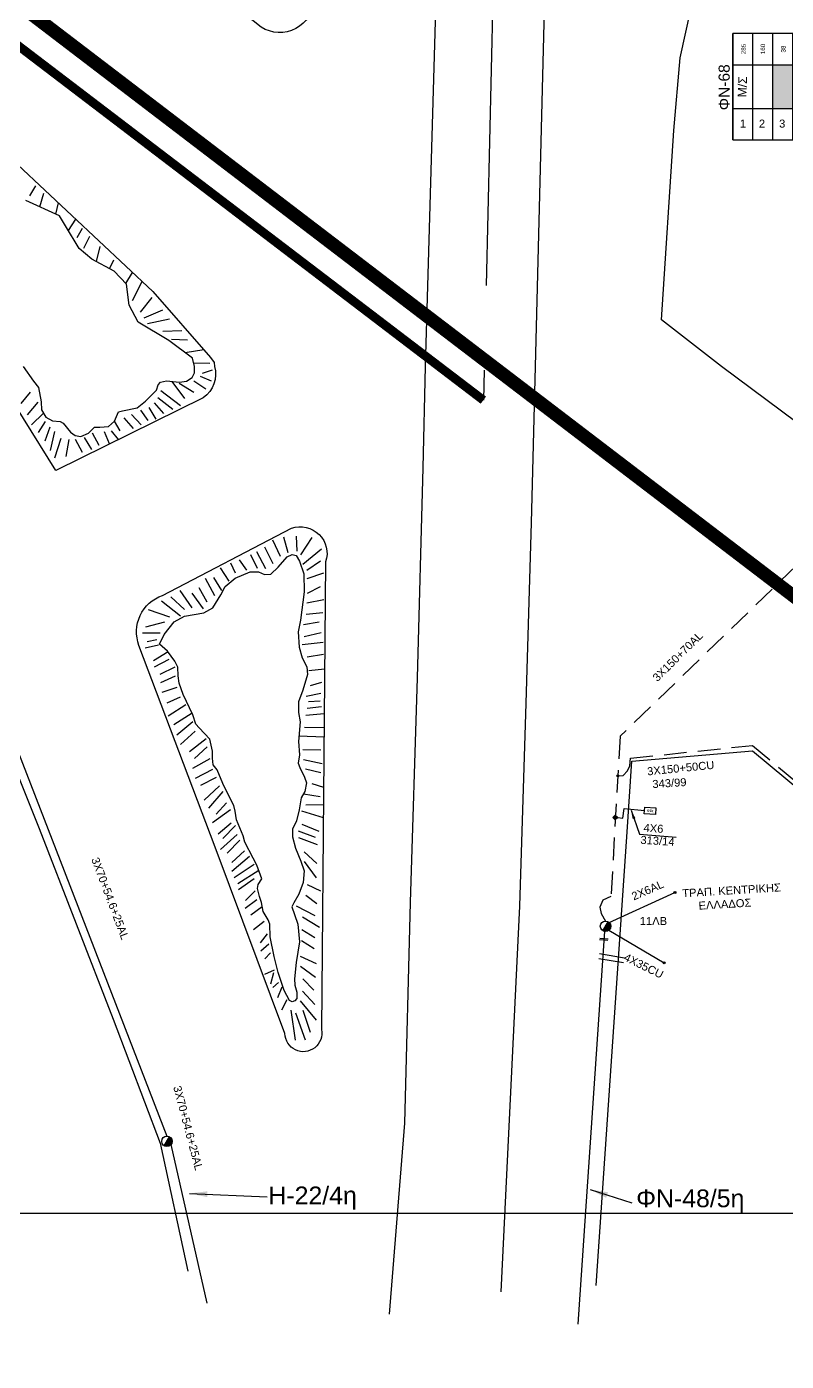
# Model space of a CAD drawing. Header units: millimetres. Extents: x 895 to 1951, y 728 to 1259.
# Drawn here: x 1748.4 to 1833.8, y 729.3 to 879.5 of the extents above; entities that cross this region are included whole.
import ezdxf
from ezdxf.enums import TextEntityAlignment as Align

# ---------------------------------------------------------------- set-up
doc = ezdxf.new("R2010")
doc.units = ezdxf.units.MM
doc.linetypes.add('CENTER', pattern=[50.8, 31.75, -6.35, 6.35, -6.35])
doc.linetypes.add('DASHED', pattern=[19.05, 12.7, -6.35])
for name, color, linetype in [('Pillar OTE', 7, 'Continuous'), ('Άγνωστα', 7, 'Continuous'), ('Ασφαλειοκιβώτια Χ.Τ 9 αναχωρήσεων', 7, 'Continuous'), ('Γυμνά εναέρια ΧΤ (3Φ)   4x35CU', 7, 'Continuous'), ('Επιγραφές - Σχήματα', 7, 'Continuous'), ('Καλώδια ΧΤ   2x6AL', 7, 'DASHED'), ('Καλώδια ΧΤ   3x150+50CU', 7, 'DASHED'), ('Καλώδια ΧΤ   3x150AL+50XLPE', 7, 'DASHED'), ('Μηχανική τομή', 7, 'Continuous'), ('Στύλος ΦΜ', 7, 'Continuous'), ('Στύλος ΦΜ @ 1', 7, 'Continuous'), ('Συνδέσεις', 7, 'Continuous'), ('Συνεστραμμένα ΧΤ   3x70+54.6+25 AL', 7, 'SYN_LINE'), ('Τομή', 7, 'Continuous'), ('Υπόβαθρο ΔΕΗ', 7, 'Continuous'), ('Υπόγεια καλώδια Δικτύου ΧΤ και Παρ. ΧΤ - 3X150+70 AL', 7, 'DASHED'), ('Υπόγεια καλώδια Παροχών ΧΤ   4x6', 7, 'DASHED')]:
    doc.layers.add(name, color=color, linetype=linetype)
doc.styles.add('arial', font='ARIAL.TTF')
doc.styles.get("Standard").update_dxf_attribs({"font": 'ARIAL.TTF'})
doc.linetypes.add('SYN_LINE', pattern='A,0.5,-0.0001,["/\\/\\/\\/",Standard,S=0.1,R=0,X=0,Y=-0.05],-0.25', length=0.7501)
doc.dimstyles.new('ISO-25', dxfattribs={"dimtxt": 2.5, "dimasz": 2.5, "dimexe": 1.25, "dimexo": 0.625, "dimtad": 1, "dimtxsty": 'Standard', "dimcen": 2.5, "dimadec": 0, "dimazin": 0, "dimtfac": 1, "dimtmove": 0, "dimatfit": 3, "dimfxl": 1, "dimarcsym": 0})

# ---------------------------------------------------------------- blocks, each defined once
blk = doc.blocks.new('ΑΣΦΑΛΕΙΟΚΙΒΩΤΙΟ ΥΠΟΣΤΑΘΜΟΥ 9 ΑΝΑΧΩΡΗΣΕΩΝ')
at = {"layer": 'Ασφαλειοκιβώτια Χ.Τ 9 αναχωρήσεων', "ltscale": 40}
for p, q in [((-23.8, 40.36), (24.02, 40.36)), ((-9.72, 40.36), (-9.72, -40.64)), ((9.94, 40.36), (9.94, -40.64)), ((-23.8, 31.36), (24.02, 31.36)), ((-23.8, 22.36), (24.02, 22.36)), ((-23.8, 13.36), (24.02, 13.36)), ((-23.8, 4.36), (24.02, 4.36)), ((-23.8, -4.64), (24.02, -4.64)), ((-23.8, -13.64), (24.02, -13.64)), ((-23.8, -22.64), (24.02, -22.64)), ((-23.8, -31.64), (24.02, -31.64))]:
    blk.add_line(p, q, dxfattribs=at)
at = {"layer": 'Ασφαλειοκιβώτια Χ.Τ 9 αναχωρήσεων'}
blk.add_lwpolyline([(-23.8, -40.64), (24.02, -40.64), (24.02, 40.36), (-23.8, 40.36)], close=True, dxfattribs=at)
for s, p in [('1', (-18.29, 37.24)), ('2', (-18.29, 28.67)), ('3', (-18.29, 19.6)), ('4', (-18.29, 10.58)), ('5', (-18.29, 1.57)), ('6', (-18.29, -7.57)), ('7', (-18.29, -15.81)), ('8', (-18.29, -25.5)), ('9', (-18.29, -34.19))]:
    blk.add_text(s, height=3.6, rotation=270, dxfattribs=at).set_placement(p)
at = {"layer": 'Ασφαλειοκιβώτια Χ.Τ 9 αναχωρήσεων', "ltscale": 40}
for tag, height, p in [('ΟΝΟΜΑ', 5, (-0.16, 44.31)), ('ΚΕΙΜΕΝΟ 1', 2, (17.06, 35.59)), ('ΚΕΙΜΕΝΟ 2', 2, (17.06, 26.88)), ('ΚΕΙΜΕΝΟ 3', 2, (17.06, 17.69)), ('ΚΕΙΜΕΝΟ 4', 2, (17.06, 8.71)), ('ΚΕΙΜΕΝΟ 5', 2, (17.06, -0.13)), ('ΚΕΙΜΕΝΟ 6', 2, (17.06, -9.05)), ('ΚΕΙΜΕΝΟ 7', 2, (17.06, -18.13)), ('ΚΕΙΜΕΝΟ 8', 2, (17.06, -26.85)), ('ΚΕΙΜΕΝΟ 9', 2, (17.06, -35.99)), ('ΣΧ', 2, (-0.1, -42.64))]:
    blk.add_attdef(tag, text='', height=height, dxfattribs=at).set_placement(p, align=Align.MIDDLE_CENTER)
blk = doc.blocks.new('ΥΠΑΡΧΩΝ ΤΣΙΜΕΝΤΕΝΙΟΣ ΣΤΥΛΟΣ')
at = {"layer": 'Στύλος ΦΜ'}
blk.add_hatch(color=7, dxfattribs=at).paths.add_polyline_path([(-1.29, -2.28, 0.574793), (2.62, 0, 0.268822), (1.3, 2.27)])
at = {"layer": 'Στύλος ΦΜ', "color": 7}
blk.add_line((-1.29, -2.28), (1.3, 2.27), dxfattribs=at)
blk.add_circle((0, 0), 2.62, dxfattribs=at)
at = {"layer": 'Στύλος ΦΜ', "flags": 4}
for tag, p in [('ΤΥΠΟΣ', (-4.91, 3.03)), ('ΑΡΙΘΜΟΣ', (-4.68, 8.05))]:
    blk.add_attdef(tag, p, '', height=4, dxfattribs=at)
blk = doc.blocks.new('_ΣΥΝΔΕΣΗ')
at = {"layer": 'Συνδέσεις', "linetype": 'SYN_LINE', "ltscale": 40}
blk.add_hatch(color=256, dxfattribs=at).paths.add_polyline_path([(0.5, -0.01, 1), (-0.5, -0.01, 1)])
at = {"layer": 'Συνδέσεις'}
blk.add_circle((0, -0.01), 0.5, dxfattribs=at)
blk = doc.blocks.new('ΤΟΜΗ')
at = {"layer": 'Τομή', "ltscale": 40}
for p, q in [((-5.68, 0), (5.68, 0)), ((5.68, -2.33), (-5.68, -2.33))]:
    blk.add_line(p, q, dxfattribs=at)
blk = doc.blocks.new('ΜΗΧΑΝΙΚΗ ΤΟΜΗ')
at = {"layer": 'Μηχανική τομή', "ltscale": 40}
for p, q in [((-1.89, 0.78), (1.89, 0.78)), ((1.89, 0), (-1.89, 0))]:
    blk.add_line(p, q, dxfattribs=at)
blk = doc.blocks.new('TSONTA XT1')
at = {"ltscale": 40}
h = blk.add_hatch(color=256, dxfattribs=at)
h.dxf.hatch_style = 1
h.paths.add_polyline_path([(595.96, 2487.66), (597.07, 2488.77), (595.96, 2489.87), (594.85, 2488.77)])
blk.add_lwpolyline([(594.85, 2488.77), (595.96, 2489.87), (597.07, 2488.77), (595.96, 2487.66)], close=True, dxfattribs=at)
blk = doc.blocks.new('PILLAR ΟΤΕ')
at = {"layer": 'Pillar OTE', "ltscale": 40}
blk.add_lwpolyline([(-3.31, 2.02), (3.39, 2.02), (3.39, -1.99), (-3.31, -1.99)], close=True, dxfattribs=at)
at = {"layer": 'Pillar OTE', "insert": (-1.81, 0.71), "char_height": 1.3575, "width": 109.961, "attachment_point": 1}
blk.add_mtext('{\\fArial|b1|i0|c161|p34;OTE}', dxfattribs=at)

msp = doc.modelspace()

# ---------------------------------------------------------------- hatches: boundary and pattern name
at = {"layer": 'Ασφαλειοκιβώτια Χ.Τ 9 αναχωρήσεων'}
msp.add_hatch(color=1, dxfattribs=at).paths.add_polyline_path([(1834.53, 875.17), (1832.28, 875.17), (1832.28, 870.26), (1834.53, 870.26)])

# ---------------------------------------------------------------- linework, layer by layer
at = {"layer": 'Άγνωστα', "color": 2}
msp.add_lwpolyline([(1813.32, 777.7), (1810.35, 733.52)], dxfattribs=at)
at = {"layer": 'Γυμνά εναέρια ΧΤ (3Φ)   4x35CU', "color": 30, "linetype": 'SYN_LINE', "ltscale": 15}
msp.add_lwpolyline([(1813.84, 777.83), (1820.06, 774.17)], dxfattribs=at)
at = {"layer": 'Επιγραφές - Σχήματα'}
msp.add_lwpolyline([(897.66, 745.99), (1897.31, 745.99), (1897.31, 1250.94), (897.66, 1250.94)], close=True, dxfattribs=at)
at = {"layer": 'Καλώδια ΧΤ   2x6AL', "color": 30, "linetype": 'SYN_LINE', "ltscale": 20}
msp.add_lwpolyline([(1813.86, 778.7), (1821.25, 782.07)], dxfattribs=at)
at = {"layer": 'Καλώδια ΧΤ   3x150+50CU', "color": 30, "ltscale": 0.2}
msp.add_lwpolyline([(1814.83, 795.18), (1815.42, 795.24), (1815.91, 795.75), (1816.17, 796.32), (1816.26, 797.17), (1829.99, 798.62), (1843.42, 787.45), (1836.91, 779.85)], dxfattribs=at)
at = {"layer": 'Καλώδια ΧΤ   3x150AL+50XLPE', "color": 30, "ltscale": 0.2}
msp.add_lwpolyline([(1855.54, 855.73, 0.710531), (1854.79, 853.39), (1849.52, 841.25), (1847.09, 835.83), (1846.25, 835.57), (1844.73, 832.29), (1844.67, 831.61), (1845.08, 831.2), (1845.66, 830.81), (1845.3, 829.5), (1844.6, 827.8), (1843.13, 826.79), (1815.09, 799.65), (1814.06, 781.6), (1813.15, 781.19), (1812.81, 780.42), (1812.96, 779.72), (1813.45, 778.86)], format="xyb", dxfattribs=at)
at = {"layer": 'Συνεστραμμένα ΧΤ   3x70+54.6+25 AL', "color": 85, "ltscale": 20}
for points in [[(1744.52, 805.24), (1764.12, 754.66)], [(1764.58, 753.7), (1768.61, 735.88)]]:
    msp.add_lwpolyline(points, dxfattribs=at)
at = {"layer": 'Υπόβαθρο ΔΕΗ', "color": 1, "linetype": 'CENTER', "ltscale": 1.5, "const_width": 1}
msp.add_lwpolyline([(1252.66, 1257.63), (1373.14, 1165.64), (1499.09, 1069.96), (1622.39, 972.64), (1799.71, 837.45)], dxfattribs=at)
at = {"layer": 'Υπόβαθρο ΔΕΗ', "linetype": 'DASHED', "ltscale": 3, "const_width": 1.5}
msp.add_lwpolyline([(1265.05, 1252.52), (1327.5, 1205), (1384.24, 1161.87), (1433.47, 1124.69), (1486.64, 1083.81), (1544.29, 1038.58), (1599.25, 995.19), (1892.56, 771.14)], dxfattribs=at)
at = {"layer": 'Υπόβαθρο ΔΕΗ'}
for points in [[(1865.87, 1250.57), (1852.81, 1227.42), (1842.17, 1208.89), (1833.03, 1185.73), (1825.65, 1166.86), (1822.28, 1159.09), (1818.69, 1142.41), (1812.08, 1113.18), (1806.75, 1089.52), (1803.82, 1076.77), (1800.9, 1045.89), (1798.04, 1013.34), (1797.29, 983.66), (1793.15, 841.25), (1792.89, 829.83), (1792.25, 806.23), (1791.49, 780.95), (1790.85, 756.12), (1789.11, 734.62)], [(1801.72, 737.15), (1803.82, 780.52), (1804.51, 803.37), (1805.14, 823.66), (1805.57, 841.25), (1809.55, 998.81), (1811.35, 1025.98), (1813.16, 1046.62), (1814.37, 1060.41), (1815.31, 1072.57), (1820.69, 1096.28), (1825.86, 1119.49), (1831.63, 1145.34), (1833.02, 1152.06), (1846, 1185.82), (1857.7, 1216.77), (1880.72, 1250.54)], [(1848.92, 841.25), (1843.36, 828.68), (1826.48, 841.25), (1819.75, 846.49), (1821.14, 867.8), (1821.86, 875.98), (1823.04, 881.41), (1825.48, 887.61), (1828.07, 891.98), (1831.42, 896.42), (1837.11, 900.56), (1841.75, 902.91), (1845.54, 903.97), (1852.47, 903.89), (1872.83, 894.33), (1848.92, 841.25)], [(1749.35, 861.56), (1748.65, 860.44)], [(1749.82, 859.19), (1750.28, 860.75)], [(1747.94, 841.25), (1749.13, 839.58), (1749.67, 838.87), (1749.98, 837.26), (1750.03, 836.35), (1750.5, 835.53), (1751.25, 835.12), (1752.11, 835.05), (1752.47, 834.85), (1753.29, 833.84), (1753.8, 833.46), (1754.44, 833.35), (1755.32, 833.73), (1755.96, 834.43), (1756.56, 834.41), (1757.54, 834.5), (1758.23, 835.1), (1758.67, 836.14), (1759.14, 836.26), (1760.79, 836.6), (1761.7, 837.33), (1762.96, 838.56), (1763.15, 839.17), (1763.41, 839.48), (1764.09, 839.61), (1765.54, 839.47), (1766.32, 839.59), (1766.96, 840.02), (1767.23, 840.52), (1767.23, 841.25), (1766.99, 842.16), (1764.32, 844.15), (1760.9, 846.22), (1759.86, 848.14), (1759.57, 850.52), (1758.18, 851.97), (1755.69, 853.33), (1754.24, 854.53), (1752.72, 857.08), (1752.04, 858.18), (1748.25, 859.9)], [(1751.62, 858.37), (1751.93, 859.64)], [(1753.05, 856.53), (1753.88, 857.81)], [(1754.58, 856.76), (1753.99, 855.73)], [(1755.41, 855.85), (1754.74, 854.52)], [(1756.59, 854.74), (1756.18, 853.07)], [(1758.12, 853.2), (1757.67, 852.25)], [(1759.51, 850.58), (1760.26, 851.8)], [(1760.25, 848.65), (1761.34, 850.79)], [(1761.16, 847.36), (1762.48, 849)], [(1761.55, 846.73), (1763.67, 847.6)], [(1764.42, 846.56), (1761.95, 846.03)], [(1763.67, 845.2), (1765.81, 845.3)], [(1766.44, 844.19), (1764.64, 844.26)], [(1768.27, 843.1), (1766.16, 842.78)], [(1768.95, 841.58), (1767.14, 841.6)], [(1769.22, 840.81), (1768.08, 840.44)], [(1766.12, 837.64), (1764.7, 839.55)], [(1767.14, 838.3), (1765.5, 839.31)], [(1768.48, 838.7), (1767.14, 839.6)], [(1769.12, 839.59), (1767.88, 840.13)], [(1747.72, 837.08), (1748.78, 838.35)], [(1765.63, 836.81), (1763.45, 838.51)], [(1748.44, 835.81), (1749.64, 837.22)], [(1762.02, 835.15), (1761.18, 836.33)], [(1762.9, 835.31), (1762.12, 836.62)], [(1763.76, 835.96), (1762.71, 837.17)], [(1764.77, 836.41), (1763.09, 837.71)], [(1748.89, 834.68), (1750.24, 835.99)], [(1749.67, 833.82), (1750.47, 835.04)], [(1758.86, 834.02), (1758.23, 835.1)], [(1760.38, 834.26), (1759.31, 835.47)], [(1761.24, 834.67), (1760.15, 835.83)], [(1750.41, 832.88), (1750.98, 834.46)], [(1751.01, 831.78), (1751.53, 833.92)], [(1756.5, 832.35), (1755.74, 833.73)], [(1757.67, 832.53), (1757.1, 833.89)], [(1758.69, 833.03), (1757.89, 834.02)], [(1751.5, 830.95), (1752.23, 833.18)], [(1752.78, 831.1), (1753.12, 833.03)], [(1754.63, 831.56), (1753.83, 833.03)], [(1755.68, 831.92), (1754.87, 833.26)], [(1776.9, 819.86), (1776.02, 821.72)], [(1777.76, 820.27), (1777.26, 822.03)], [(1778.77, 820.48), (1778.71, 822.17)], [(1779.2, 820.06), (1780.47, 822.02)], [(1763.3, 810), (1763.8, 811.08), (1764.93, 812.53), (1766.09, 813.14), (1768.28, 813.53), (1769.3, 814.1), (1770.2, 815.57), (1770.68, 816.51), (1771.78, 817.43), (1773.47, 818.16), (1774.41, 818.14), (1775.08, 817.83), (1775.81, 817.88), (1776.62, 818.68), (1777.66, 819.81), (1778.22, 820.09), (1778.67, 819.98), (1779.03, 819.35), (1779.52, 817.92), (1779.55, 815.88), (1779.15, 812.69), (1778.88, 811.39), (1778.98, 809.66), (1779.32, 808.46), (1779.84, 807.47), (1779.95, 806.59), (1779.4, 804.83), (1778.93, 803.52), (1778.93, 802.3), (1779.09, 801.27), (1778.92, 799.04), (1779.04, 797.55), (1778.89, 796.6), (1779.07, 796.12), (1779.6, 795.04), (1779.82, 794.42), (1779.64, 793.43), (1779.23, 792.71), (1778.98, 791.35), (1778.68, 790.14), (1778.25, 789.19), (1778.23, 788.32), (1778.6, 787.06), (1779.19, 785.6), (1779.54, 784.5), (1779.45, 783.21), (1778.95, 781.88), (1778.41, 780.9), (1778.18, 780.47), (1778.46, 779.6), (1778.84, 778.49), (1779.02, 776.52), (1778.66, 774.19), (1778.47, 772.37), (1778.5, 771.63), (1778.72, 770.86), (1778.75, 770.13), (1778.52, 769.87), (1778.21, 769.78), (1777.92, 769.92), (1777.31, 771.05), (1776.62, 773.08), (1776.2, 774.86), (1775.74, 777.09), (1775.69, 778.49), (1775.5, 778.98), (1774.94, 779.93), (1774.75, 780.96), (1774.54, 781.63), (1774.32, 782.52), (1774.38, 782.95), (1774.8, 783.6), (1774.25, 785.13), (1773.83, 785.94), (1772.9, 787.72), (1772.68, 788.43), (1771.93, 790.26), (1771.81, 791.2), (1771.65, 791.85), (1771.29, 792.58), (1770.42, 794.32), (1769.76, 795.88), (1769.32, 796.44), (1769.23, 797.18), (1769.26, 797.98), (1768.96, 799.3), (1767.73, 800.58), (1767.36, 801.02), (1767.05, 802.07), (1765.94, 804.36), (1765.51, 805.6), (1765.39, 806.45), (1765.35, 807.43), (1765.02, 808.1), (1764.18, 809.22), (1763.3, 810)], [(1774.31, 818.53), (1773.55, 820.06)], [(1775.25, 818.47), (1774.25, 820.4)], [(1776.08, 819.03), (1775.14, 820.93)], [(1779.39, 819), (1781.49, 820.71)], [(1771.12, 817.09), (1770.13, 818.6)], [(1771.85, 817.99), (1771.32, 819.13)], [(1773.11, 818.31), (1772.29, 819.48)], [(1779.87, 818.34), (1781.38, 819.37)], [(1769.51, 815.45), (1768.45, 817.39)], [(1770.31, 816.04), (1769.39, 817.49)], [(1779.9, 817.39), (1781.78, 818.04)], [(1766.11, 813.89), (1764.57, 815.32)], [(1766.95, 814.11), (1765.6, 816.05)], [(1768.25, 813.99), (1766.97, 815.74)], [(1768.65, 814.74), (1767.73, 816.34)], [(1779.94, 815.76), (1781.41, 816.48)], [(1764.45, 813.06), (1762.05, 813.86)], [(1765.64, 813.14), (1763.5, 814.83)], [(1779.87, 814.65), (1781.76, 815.02)], [(1763.85, 812.48), (1761.73, 811.92)], [(1779.49, 812.2), (1781.25, 812.5)], [(1779.77, 813.38), (1781.65, 813.55)], [(1763.37, 811.24), (1761.39, 811.24)], [(1779.55, 810.88), (1781.47, 811.32)], [(1763.17, 809.91), (1761.66, 809.56)], [(1762.97, 810.51), (1761.9, 810.27)], [(1779.32, 809.98), (1781.71, 810.23)], [(1764.25, 809.13), (1762.6, 808.14)], [(1764.35, 808.27), (1762.7, 807.4)], [(1779.89, 808.58), (1781.74, 808.87)], [(1765.01, 807.42), (1763.31, 806.6)], [(1765.03, 806.42), (1763.4, 805.64)], [(1780.09, 807.03), (1781.86, 807.22)], [(1765.22, 805.14), (1763.54, 804.57)], [(1780.28, 805.37), (1781.55, 805.73)], [(1765.6, 804.06), (1764.12, 803.35)], [(1779.79, 804.16), (1781.42, 804.48)], [(1780.05, 803.56), (1781.36, 803.64)], [(1766.26, 803.19), (1764.28, 801.89)], [(1766.97, 802.23), (1764.91, 800.93)], [(1779.74, 802.03), (1781.81, 802.21)], [(1779.9, 802.79), (1781.5, 803.01)], [(1767.05, 801.25), (1765.22, 799.78)], [(1779.6, 800.65), (1781.8, 800.63)], [(1767.3, 800.21), (1765.66, 798.71)], [(1768.53, 799.34), (1766.66, 797.91)], [(1778.97, 799.69), (1781.79, 799.57)], [(1768.64, 798.44), (1767.24, 797.14)], [(1779.41, 798.17), (1781.43, 798.12)], [(1812.39, 737.86), (1815.85, 788.34), (1816.4, 796.84), (1829.97, 798.02), (1845.22, 785.37), (1866.48, 767.34), (1888.57, 749.1), (1872.63, 729.33)], [(1768.93, 797.11), (1767.01, 796.02)], [(1769.24, 795.91), (1767.31, 794.89)], [(1779.47, 797.03), (1781.59, 796.58)], [(1779.7, 795.97), (1781.44, 795.58)], [(1769.66, 794.99), (1767.91, 794.09)], [(1780.43, 794.34), (1781.74, 793.93)], [(1770.04, 794.05), (1768.3, 792.45)], [(1770.42, 793.44), (1768.79, 791.56)], [(1779.49, 793.16), (1781.34, 792.87)], [(1771.27, 791.36), (1769.23, 789.89)], [(1770.84, 792.16), (1769.65, 790.89)], [(1779.24, 791.24), (1781.71, 790.52)], [(1779.76, 791.94), (1781.72, 791.97)], [(1771.36, 789.88), (1769.88, 788.63)], [(1779.29, 789.76), (1781.22, 788.97)], [(1772.02, 788.6), (1770.15, 786.92)], [(1771.83, 789.61), (1770.41, 788.13)], [(1778.89, 788.99), (1780.8, 788.31)], [(1778.92, 788.26), (1781.03, 787.47)], [(1817.29, 788.64), (1821.4, 788.3)], [(1772.34, 787.94), (1770.89, 786.48)], [(1772.86, 786.77), (1771.44, 785.43)], [(1773.41, 786.12), (1771.44, 784.43)], [(1779.57, 786.66), (1780.99, 785.34)], [(1779.57, 785.55), (1780.9, 783.73)], [(1773.93, 785.21), (1771.68, 783.72)], [(1774.46, 784.56), (1772.09, 783.03)], [(1773.94, 783.6), (1772.17, 782.36)], [(1774.04, 782.25), (1772.97, 781.15)], [(1779.9, 782.96), (1781.4, 782.25)], [(1774.25, 781.23), (1772.91, 780.26)], [(1779.74, 781.75), (1780.98, 780.84)], [(1774.85, 780.45), (1773.57, 779.51)], [(1778.64, 780.58), (1780.74, 779.49)], [(1779.36, 779.32), (1781.3, 778.15)], [(1775.06, 778.79), (1773.86, 777.85)], [(1779.29, 777.89), (1780.77, 776.99)], [(1775.41, 777.41), (1774.61, 776.41)], [(1775.59, 776.25), (1774.68, 775.45)], [(1779.24, 776.67), (1780.68, 775.75)], [(1775.76, 775.27), (1775.13, 774.62)], [(1779.11, 774.9), (1780.89, 774.09)], [(1776.2, 773.33), (1775.1, 772.84)], [(1779.14, 773.77), (1780.82, 772.54)], [(1776.09, 773.04), (1775.76, 771.75)], [(1776.66, 771.93), (1776.03, 771.38)], [(1779.39, 772.37), (1780.66, 771.09)], [(1777.03, 771.41), (1776.54, 770.23)], [(1779.37, 770.98), (1780.77, 769.46)], [(1777.62, 770), (1777.02, 768.84)], [(1778.06, 768.83), (1778.55, 765.47)], [(1779.12, 769.88), (1780.89, 767.7)], [(1779.41, 768.82), (1780.22, 766.34)], [(1778.57, 768.54), (1779.68, 765.5)]]:
    msp.add_lwpolyline(points, dxfattribs=at)
at = {"layer": 'Υπόβαθρο ΔΕΗ', "color": 1, "linetype": 'CENTER', "ltscale": 1.5}
msp.add_lwpolyline([(1869.69, 1243.95), (1841.23, 1191.94), (1828.59, 1159.51), (1810, 1075.77), (1804.81, 987.02), (1802.92, 945.34), (1801.11, 897.96), (1799.71, 837.45)], dxfattribs=at)
at = {"layer": 'Υπόβαθρο ΔΕΗ'}
for points in [[(1742.37, 1051.73), (1760.72, 1041.43), (1778.1, 1031.43), (1780.52, 1029.97), (1782.35, 1028.45), (1783.58, 1027.16), (1784.61, 1025.53), (1785.45, 1023.97), (1785.74, 1022.04), (1785.81, 1019.48), (1785.71, 1015.84), (1785.52, 1009.05), (1784.57, 980.64), (1783.18, 945.34), (1781.73, 905.44), (1780.7, 882.55, -0.574042), (1774.71, 879.41), (1691.43, 945.34)], [(1769.49, 841.25, -0.317749), (1768.21, 837.73), (1751.62, 829.54), (1744.32, 841.25), (1729.15, 865.72), (1720.62, 879.18, -0.90895), (1723.89, 882.78), (1747.35, 863.94), (1762.52, 849.67), (1769.02, 842.24), (1769.42, 841.7), (1769.49, 841.25)], [(1777.4, 766.2), (1769.55, 787.16), (1760.98, 809.86, -0.422984), (1763.62, 815.48), (1778.15, 823.04, -0.625803), (1781.97, 819.26), (1781.49, 766.66, -1.103999), (1777.4, 766.2, -4.822342)], [(1646.34, 735.51), (1639.3, 750, -0.438226), (1641.06, 756.98), (1670.83, 770.54), (1722.42, 794.17), (1743.91, 803.83), (1749.76, 789.28), (1758.08, 767.82), (1763.35, 753.85), (1766.46, 739.45)]]:
    msp.add_lwpolyline(points, format="xyb", dxfattribs=at)
at = {"layer": 'Υπόγεια καλώδια Παροχών ΧΤ   4x6', "color": 30, "linetype": 'DASHED', "ltscale": 0.2}
msp.add_lwpolyline([(1814.82, 790.5), (1815.41, 790.44), (1815.53, 791.53), (1817.83, 791.28)], dxfattribs=at)

# ---------------------------------------------------------------- block references
at = {"layer": 'Pillar OTE', "xscale": 0.1875, "yscale": 0.1875, "zscale": 0.1875, "rotation": 355.5553284734049}
msp.add_blockref('PILLAR ΟΤΕ', (1818.45, 791.25), dxfattribs=at)
at = {"layer": 'Ασφαλειοκιβώτια Χ.Τ 9 αναχωρήσεων', "xscale": 0.25, "yscale": 0.25, "zscale": 0.25, "rotation": 90}
msp.add_blockref('ΑΣΦΑΛΕΙΟΚΙΒΩΤΙΟ ΥΠΟΣΤΑΘΜΟΥ 9 ΑΝΑΧΩΡΗΣΕΩΝ', (1837.87, 872.69), dxfattribs=at).add_auto_attribs({'ΟΝΟΜΑ': 'ΦΝ-68', 'ΚΕΙΜΕΝΟ 2': '160', 'ΚΕΙΜΕΝΟ 1': '285', 'ΚΕΙΜΕΝΟ 3': '38', 'ΚΕΙΜΕΝΟ 4': '59', 'ΚΕΙΜΕΝΟ 5': '69', 'ΚΕΙΜΕΝΟ 6': '9'})
at = {"layer": 'Μηχανική τομή', "xscale": 0.2499999999998816, "yscale": 0.2499999999998816, "zscale": 0.2499999999998816, "rotation": 176.1811880943741}
msp.add_blockref('ΜΗΧΑΝΙΚΗ ΤΟΜΗ', (1813.27, 776.89), dxfattribs=at)
at = {"layer": 'Στύλος ΦΜ @ 1', "ltscale": 40}
ref = msp.add_blockref('ΥΠΑΡΧΩΝ ΤΣΙΜΕΝΤΕΝΙΟΣ ΣΤΥΛΟΣ', (1813.45, 778.27), dxfattribs=dict(at, xscale=0.2249999999999091, yscale=0.2249999999999091, zscale=0.2249999999999091))
ref.add_attrib('ΤΥΠΟΣ', '11ΛB', (1817.3, 778.41), dxfattribs={"layer": 'Στύλος ΦΜ', "height": 0.9, "flags": 4})
at = {"layer": 'Στύλος ΦΜ @ 1', "ltscale": 40, "xscale": 0.2249999999999091, "yscale": 0.2249999999999091, "zscale": 0.2249999999999091}
msp.add_blockref('ΥΠΑΡΧΩΝ ΤΣΙΜΕΝΤΕΝΙΟΣ ΣΤΥΛΟΣ', (1764.12, 754.07), dxfattribs=at)
at = {"layer": 'Συνδέσεις'}
for name, p, xscale, yscale, zscale in [('_ΣΥΝΔΕΣΗ', (1814.83, 795.18), 0.2249999999999091, 0.2249999999999091, 0.2249999999999091), ('TSONTA XT1', (1670.77, 190.05), 0.2412636046421764, 0.2412636046421764, 0.2412636046421764), ('_ΣΥΝΔΕΣΗ', (1821.26, 782.08), 0.2249999999999091, 0.2249999999999091, 0.2249999999999091), ('_ΣΥΝΔΕΣΗ', (1820.06, 774.17), 0.2249999999999091, 0.2249999999999091, 0.2249999999999091)]:
    msp.add_blockref(name, p, dxfattribs=dict(at, xscale=xscale, yscale=yscale, zscale=zscale))
at = {"layer": 'Τομή', "xscale": 0.2500000000000612, "yscale": 0.2500000000000612, "zscale": 0.2500000000000612, "rotation": 350.4260715780631}
msp.add_blockref('ΤΟΜΗ', (1814.18, 774.96), dxfattribs=at)

# ---------------------------------------------------------------- texts
at = {"layer": 'Γυμνά εναέρια ΧΤ (3Φ)   4x35CU', "color": 7, "insert": (1815.82, 775.28), "char_height": 0.9, "width": 84.1859, "attachment_point": 1, "rotation": 333.5561}
msp.add_mtext('4X35CU', dxfattribs=at)
at = {"layer": 'Επιγραφές - Σχήματα', "color": 7, "insert": (1828.32, 871.54), "char_height": 0.9, "width": 84.1859, "attachment_point": 1, "rotation": 88.0043}
msp.add_mtext('{\\H1.083x;\\C256;Μ/Σ}', dxfattribs=at)
at = {"layer": 'Επιγραφές - Σχήματα', "ltscale": 40, "char_height": 0.9, "width": 23.5114, "attachment_point": 1, "style": 'arial'}
for s, insert, rotation in [('{\\fArial|b0|i0|c161|p34;343/99}', (1818.69, 794.71), 3.4869), ('4Χ6', (1817.76, 789.81), 356.3082), ('313/14', (1817.41, 788.45), 356.3082), ('ΤΡΑΠ. ΚΕΝΤΡΙΚΗΣ\\P     ΕΛΛΑΔΟΣ', (1822.05, 782.42), 3.4869)]:
    msp.add_mtext(s, dxfattribs=dict(at, insert=insert, rotation=rotation))
at = {"layer": 'Επιγραφές - Σχήματα', "char_height": 2, "width": 42.0929, "attachment_point": 1, "style": 'arial'}
for s, insert in [('Η-22/4η', (1775.54, 748.99)), ('ΦΝ-48/5η', (1816.9, 748.66))]:
    msp.add_mtext(s, dxfattribs=dict(at, insert=insert))
at = {"layer": 'Καλώδια ΧΤ   2x6AL', "color": 7, "insert": (1816.27, 781.99), "char_height": 0.9, "width": 84.1859, "attachment_point": 1, "rotation": 23.5785}
msp.add_mtext('2X6AL', dxfattribs=at)
at = {"layer": 'Καλώδια ΧΤ   3x150+50CU', "color": 7, "insert": (1818.09, 796.13), "char_height": 0.9, "width": 84.1859, "attachment_point": 1, "rotation": 5.7499}
msp.add_mtext('3X150+50CU', dxfattribs=at)
at = {"layer": 'Συνεστραμμένα ΧΤ   3x70+54.6+25 AL', "color": 7, "char_height": 0.9, "width": 84.1859, "attachment_point": 1}
for insert, rotation in [((1756.44, 786.13), 290.5871), ((1765.69, 760.41), 284.7996)]:
    msp.add_mtext('3X70+54.6+25AL', dxfattribs=dict(at, insert=insert, rotation=rotation))
at = {"layer": 'Υπόγεια καλώδια Δικτύου ΧΤ και Παρ. ΧΤ - 3X150+70 AL', "color": 7, "insert": (1818.65, 806.37), "char_height": 0.9, "width": 84.1859, "attachment_point": 1, "rotation": 44.6217}
msp.add_mtext('3X150+70AL', dxfattribs=at)

# ---------------------------------------------------------------- leaders
at = {"layer": 'Επιγραφές - Σχήματα', "ltscale": 40}
for points, override in [([(1816.32, 791.32), (1817.29, 788.64)], {"dimasz": 1, "dimtad": 0}), ([(1766.67, 748.21), (1775.39, 747.84)], {"dimasz": 2, "dimtad": 0}), ([(1811.72, 748.65), (1816.4, 747.14)], {"dimasz": 2, "dimtad": 0})]:
    msp.add_leader(points, dimstyle='ISO-25', override=override, dxfattribs=at)

doc.saveas('drawing.dxf')
